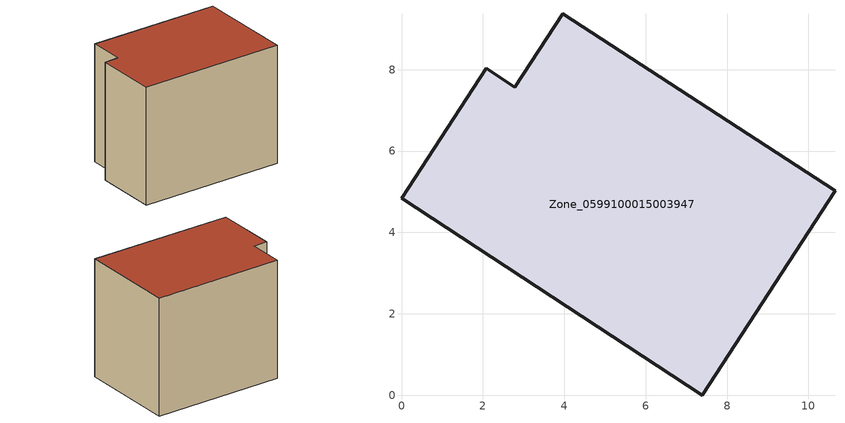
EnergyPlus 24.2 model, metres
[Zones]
Zone_0599100015003947
 floor ground (C_G): 7.39,0 0,4.84 2.08,8.03 2.79,7.57 3.96,9.37 10.65,5.02 z0.8
 wall outside (C_F): 0,4.84 7.39,0 10.65,5.02 3.96,9.37 2.79,7.57 2.08,8.03 0,4.84 z0.8:8.01
 roof outside (C_R): 2.08,8.03 0,4.84 7.39,0 10.65,5.02 3.96,9.37 2.79,7.57 z8.01
[BUILDING]
Pand.0599100015003947: North Axis=0; Terrain=City; Loads Convergence Tolerance Value=0.04; Temperature Convergence Tolerance Value=0.4; Solar Distribution=FullExterior; Maximum Number of Warmup Days=25; Minimum Number of Warmup Days=1
[Site:Location]
Rotterdam.The.Hague.AP_ZH_NLD Design_Conditions: Latitude=51.96; Longitude=4.45; Time Zone=1; Elevation=-4.5
[SITE:GROUNDTEMPERATURE:BUILDINGSURFACE]
18, 18, 18, 18, 18, 18, 18, 18, 18, 18, 18, 18
[MATERIAL] Thermal Absorptance=0.9; Solar Absorptance=0.7; Visible Absorptance=0.7
Name | Roughness | Thickness | Conductivity | Density | Specific Heat
G.TI.1965-1974 | MediumSmooth | 0.15 | 0.882353 | 540 | 1210
F.TI.1965-1974 | Rough | 0.3 | 0.697674 | 1920 | 840
R.TI.1965-1974 | MediumRough | 0.2 | 0.232558 | 1500 | 1000
[CONSTRUCTION]
C_G: G.TI.1965-1974
C_F: F.TI.1965-1974
C_R: R.TI.1965-1974
[ZONE]
Zone_0599100015003947: Type=1; Multiplier=1; Ceiling Height=Autocalculate; Volume=Autocalculate; Floor Area=autocalculate; Part of Total Floor Area=Yes
[ZONEINFILTRATION:DESIGNFLOWRATE]
Infil_Zone_0599100015003947: Zone or ZoneList or Space or SpaceList=Zone_0599100015003947; Schedule=AlwaysOn; Design Flow Rate Calculation Method=Flow/Area; Flow Rate per Floor Area=0.003; Constant Term Coefficient=1; Temperature Term Coefficient=0; Velocity Term Coefficient=0; Velocity Squared Term Coefficient=0
[HVACTEMPLATE:ZONE:IDEALLOADSAIRSYSTEM]
Zone_0599100015003947: Maximum Heating Supply Air Temperature=50; Minimum Cooling Supply Air Temperature=13; Maximum Heating Supply Air Humidity Ratio=0.0156; Minimum Cooling Supply Air Humidity Ratio=0.0077; Heating Limit=NoLimit; Cooling Limit=NoLimit; Dehumidification Control Type=ConstantSensibleHeatRatio; Cooling Sensible Heat Ratio=0.7; Dehumidification Setpoint=60; Humidification Control Type=None; Humidification Setpoint=30; Outdoor Air Method=None; Outdoor Air Flow Rate per Person=0.00944; Outdoor Air Flow Rate per Zone Floor Area=0; Outdoor Air Flow Rate per Zone=0; Demand Controlled Ventilation Type=None; Outdoor Air Economizer Type=NoEconomizer; Heat Recovery Type=None; Sensible Heat Recovery Effectiveness=0.7; Latent Heat Recovery Effectiveness=0.65
[ZONECONTROL:THERMOSTAT]
ThermostatControl_Zone_0599100015003947: Zone or ZoneList=Zone_0599100015003947; Control Type Schedule=DualSetpointControlType; Control 1=Thermostat_Zone_0599100015003947; Temperature Difference Between Cutout And Setpoint=0
[THERMOSTATSETPOINT:DUALSETPOINT]
Thermostat_Zone_0599100015003947: Heating Setpoint Temperature Schedule=HeatingSetpoint_Zone_0599100015003947; Cooling Setpoint Temperature Schedule=CoolingSetpoint_Zone_0599100015003947
[SCHEDULE:COMPACT]
HeatingSetpoint_Zone_0599100015003947: Through: 12/31, For: AllDays, Until: 24:00, 21
CoolingSetpoint_Zone_0599100015003947: Through: 12/31, For: AllDays, Until: 24:00, 24
DualSetpointControlType: Through: 12/31, For: AllDays, Until: 24:00, 4
AlwaysOn: Through: 12/31, For: AllDays, Until: 24:00, 1
